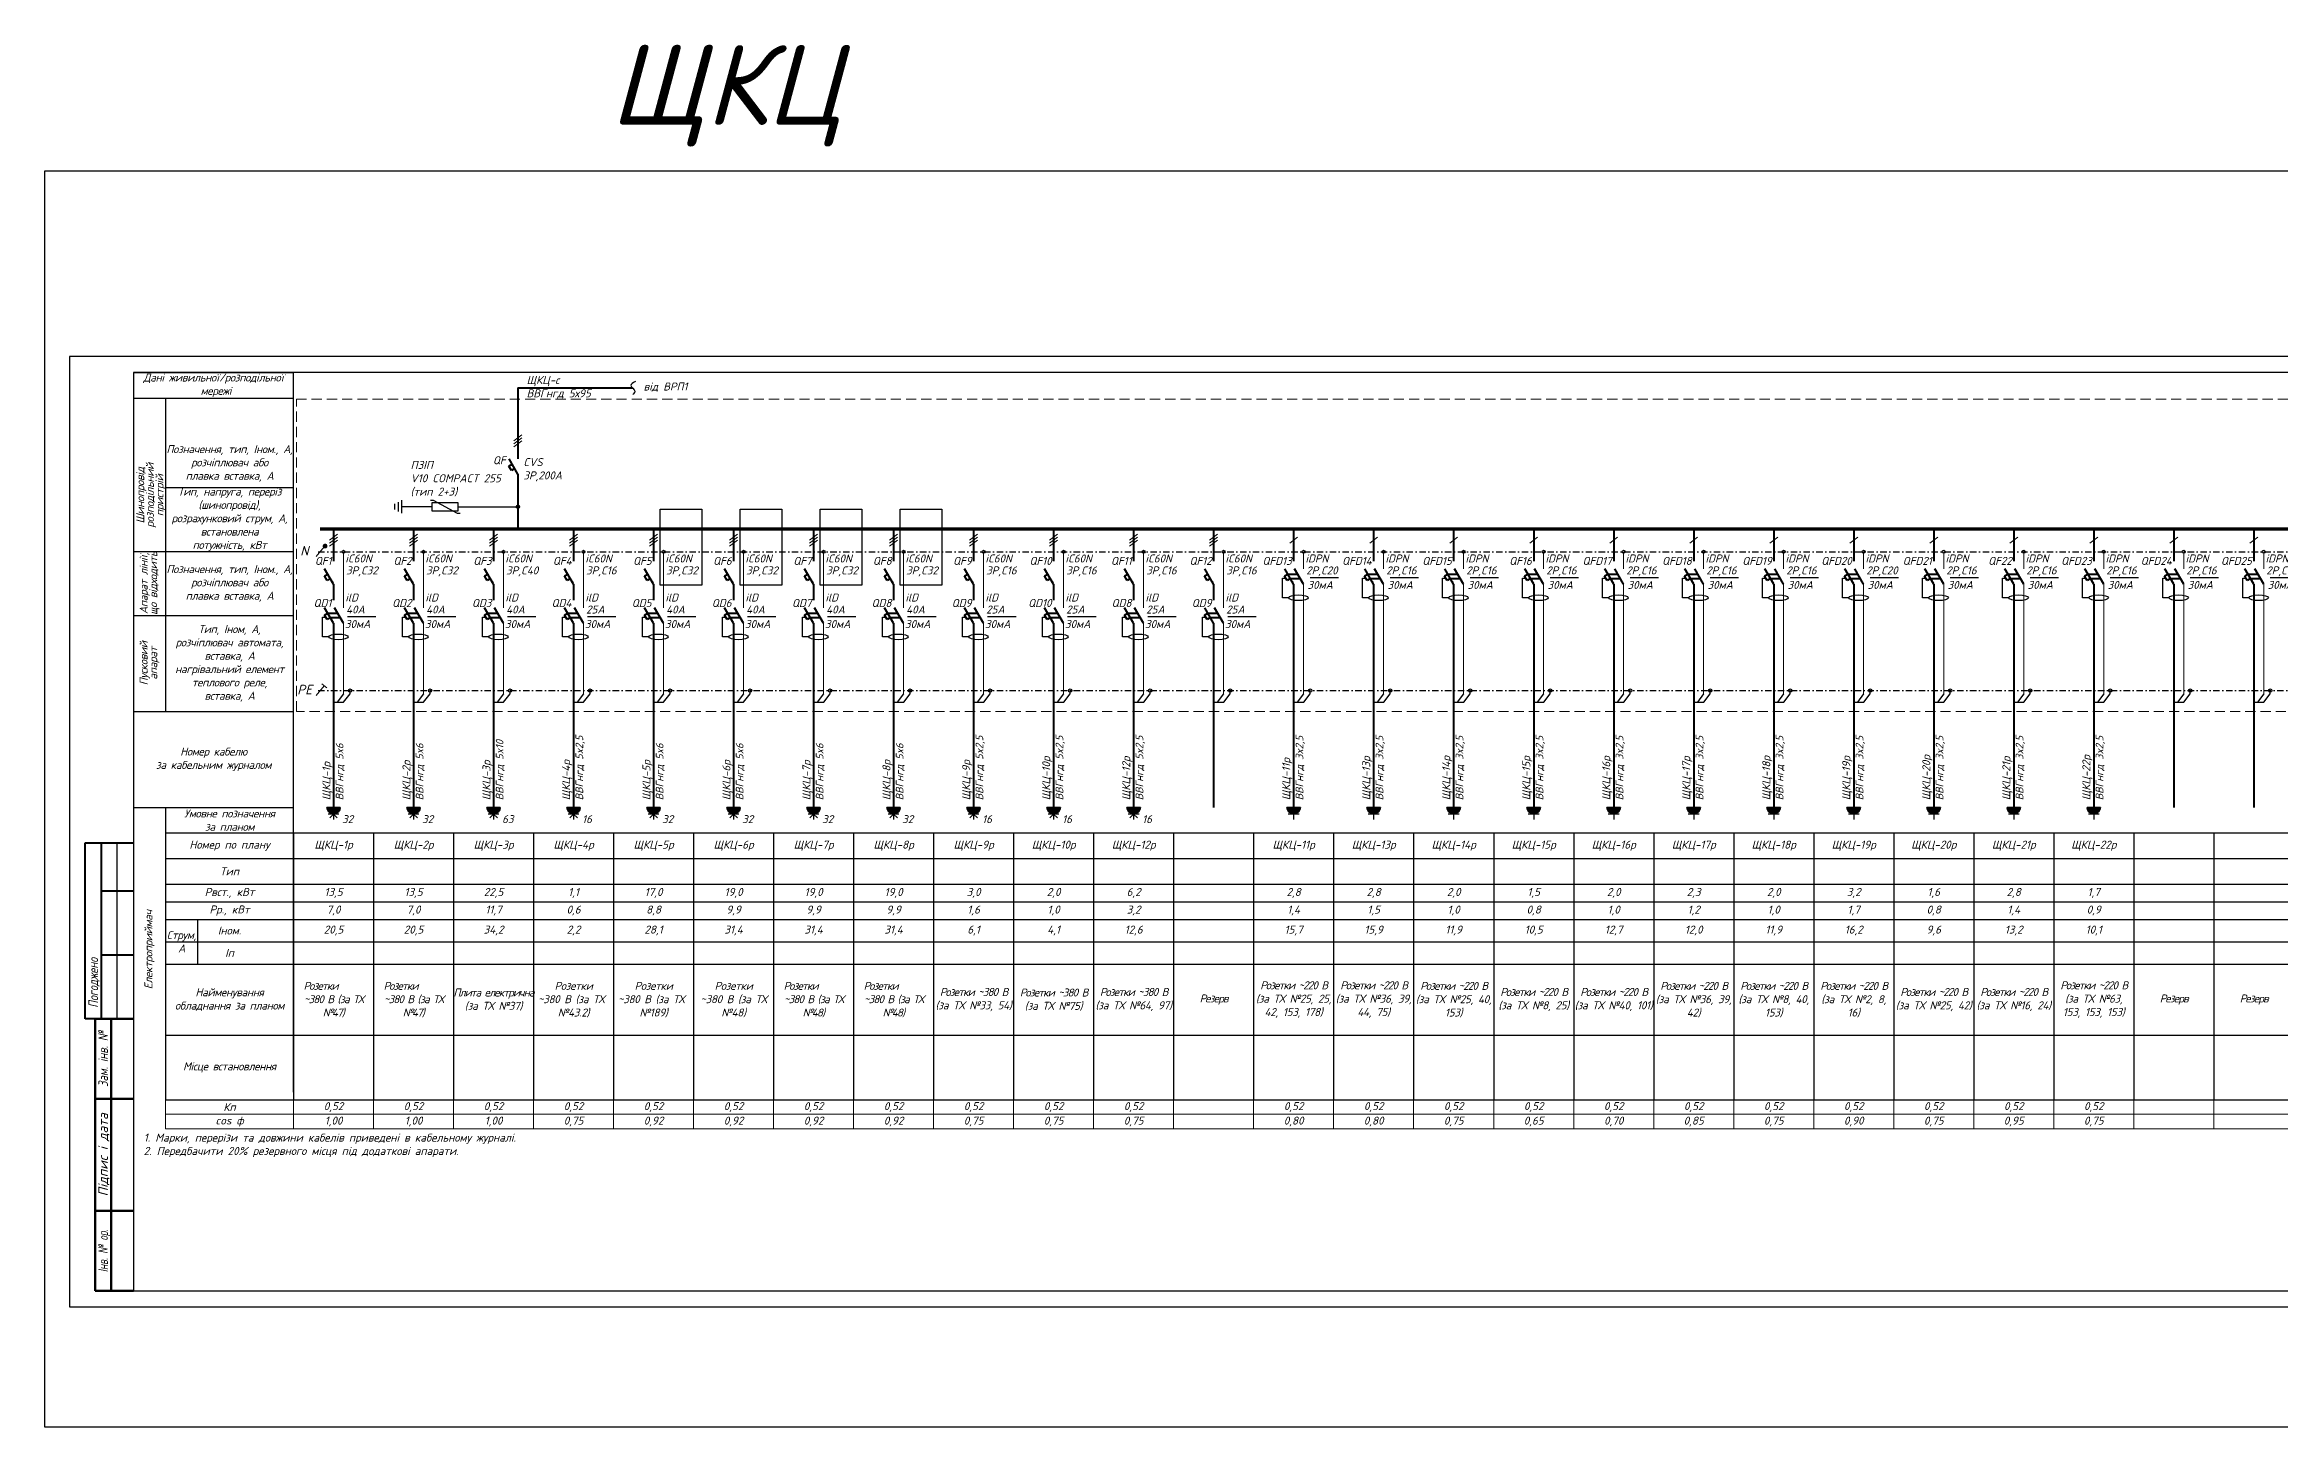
# Model space of a CAD drawing. Header units: millimetres. Extents: x -122434 to 1506205, y -201405 to 386015.
# Drawn here: x 231162 to 300985, y 797 to 44008 of the extents above; entities that cross this region are included whole.
import ezdxf
from ezdxf.enums import TextEntityAlignment as Align

# ---------------------------------------------------------------- set-up
doc = ezdxf.new("R2010")
doc.units = ezdxf.units.MM
doc.linetypes.add('DASHDOTX2', pattern=[2, 1, -0.5, 0, -0.5])
doc.linetypes.add('DASHED', pattern=[9.525, 6.35, -3.175])
doc.layers.get('Defpoints').update_dxf_attribs({"color": 4})
doc.styles.add('GOST 2.304', font='isocpeui.ttf')
doc.styles.add('ICO', font='isocpeui.ttf')
doc.styles.add('ГОСТ 2.304', font='isocpeui.ttf')
doc.styles.add('СГЕНЕРИР_СТИЛЬ_7', font='isocpeui.ttf')

# ---------------------------------------------------------------- blocks, each defined once
blk = doc.blocks.new('*T22')
at = {"color": 0, "linetype": 'ByBlock', "lineweight": -2, "transparency": 16777216}
for p, q in [((0, 0), (71500, 0)), ((0, 0), (0, -8340)), ((4000, 0), (4000, -8340)), ((6500, 0), (6500, -8340)), ((9000, 0), (9000, -8340)), ((11500, 0), (11500, -8340)), ((14000, 0), (14000, -8340)), ((16500, 0), (16500, -8340)), ((19000, 0), (19000, -8340)), ((21500, 0), (21500, -8340)), ((24000, 0), (24000, -8340)), ((26500, 0), (26500, -8340)), ((29000, 0), (29000, -8340)), ((31500, 0), (31500, -8340)), ((34000, 0), (34000, -8340)), ((36500, 0), (36500, -8340)), ((39000, 0), (39000, -8340)), ((41500, 0), (41500, -8340)), ((44000, 0), (44000, -8340)), ((46500, 0), (46500, -8340)), ((49000, 0), (49000, -8340)), ((51500, 0), (51500, -8340)), ((54000, 0), (54000, -8340)), ((56500, 0), (56500, -8340)), ((59000, 0), (59000, -8340)), ((61500, 0), (61500, -8340)), ((64000, 0), (64000, -8340)), ((66500, 0), (66500, -8340)), ((69000, 0), (69000, -8340)), ((71500, 0), (71500, -8340)), ((0, -800), (71500, -800)), ((0, -1600), (71500, -1600)), ((0, -2150), (71500, -2150)), ((0, -2700), (71500, -2700)), ((0, -3400), (71500, -3400)), ((0, -4100), (71500, -4100)), ((0, -6315), (71500, -6315)), ((0, -8340), (71500, -8340))]:
    blk.add_line(p, q, dxfattribs=at)
at = {"layer": 'Defpoints', "color": 8, "linetype": 'ByBlock', "lineweight": 0, "transparency": 16777216}
for p, q in [((0, -8340), (0, -9247)), ((4000, -8340), (4000, -9247)), ((6500, -8340), (6500, -9247)), ((9000, -8340), (9000, -9247)), ((11500, -8340), (11500, -9247)), ((14000, -8340), (14000, -9247)), ((16500, -8340), (16500, -9247)), ((19000, -8340), (19000, -9247)), ((21500, -8340), (21500, -9247)), ((24000, -8340), (24000, -9247)), ((26500, -8340), (26500, -9247)), ((29000, -8340), (29000, -9247)), ((31500, -8340), (31500, -9247)), ((34000, -8340), (34000, -9247)), ((36500, -8340), (36500, -9247)), ((39000, -8340), (39000, -9247)), ((41500, -8340), (41500, -9247)), ((44000, -8340), (44000, -9247)), ((46500, -8340), (46500, -9247)), ((49000, -8340), (49000, -9247)), ((51500, -8340), (51500, -9247)), ((54000, -8340), (54000, -9247)), ((56500, -8340), (56500, -9247)), ((59000, -8340), (59000, -9247)), ((61500, -8340), (61500, -9247)), ((64000, -8340), (64000, -9247)), ((66500, -8340), (66500, -9247)), ((69000, -8340), (69000, -9247)), ((71500, -8340), (71500, -9247)), ((0, -8794), (71500, -8794)), ((0, -9247), (71500, -9247))]:
    blk.add_line(p, q, dxfattribs=at)
at = {"color": 0, "transparency": 16777216, "char_height": 250, "attachment_point": 5, "style": 'ГОСТ 2.304'}
for s, insert, width in [('Номер по плану', (2000, -400), 3880), ('ЩКЦ-1р', (5250, -400), 2380), ('ЩКЦ-2р', (7750, -400), 2380), ('ЩКЦ-3р', (10250, -400), 2380), ('ЩКЦ-4р', (12750, -400), 2380), ('ЩКЦ-5р', (15250, -400), 2380), ('ЩКЦ-6р', (17750, -400), 2380), ('ЩКЦ-7р', (20250, -400), 2380), ('ЩКЦ-8р', (22750, -400), 2380), ('ЩКЦ-9р', (25250, -400), 2380), ('ЩКЦ-10р', (27750, -400), 2380), ('ЩКЦ-12р', (30250, -400), 2380), ('ЩКЦ-11р', (35250, -400), 2380), ('ЩКЦ-13р', (37750, -400), 2380), ('ЩКЦ-14р', (40250, -400), 2380), ('ЩКЦ-15р', (42750, -400), 2380), ('ЩКЦ-16р', (45250, -400), 2380), ('ЩКЦ-17р', (47750, -400), 2380), ('ЩКЦ-18р', (50250, -400), 2380), ('ЩКЦ-19р', (52750, -400), 2380), ('ЩКЦ-20р', (55250, -400), 2380), ('ЩКЦ-21р', (57750, -400), 2380), ('ЩКЦ-22р', (60250, -400), 2380), ('Тип', (2000, -1200), 3880), ('Рвст., кВт', (2000, -1875), 3880), ('13,5', (5250, -1875), 2380), ('13,5', (7750, -1875), 2380), ('22,5', (10250, -1875), 2380), ('1,1', (12750, -1875), 2380), ('17,0', (15250, -1875), 2380), ('19,0', (17750, -1875), 2380), ('19,0', (20250, -1875), 2380), ('19,0', (22750, -1875), 2380), ('3,0', (25250, -1875), 2380), ('2,0', (27750, -1875), 2380), ('6,2', (30250, -1875), 2380), ('2,8', (35250, -1875), 2380), ('2,8', (37750, -1875), 2380), ('2,0', (40250, -1875), 2380), ('1,5', (42750, -1875), 2380), ('2,0', (45250, -1875), 2380), ('2,3', (47750, -1875), 2380), ('2,0', (50250, -1875), 2380), ('3,2', (52750, -1875), 2380), ('1,6', (55250, -1875), 2380), ('2,8', (57750, -1875), 2380), ('1,7', (60250, -1875), 2380), ('Рр., кВт', (2000, -2425), 3880), ('Іном.', (2000, -3050), 3880), ('20,5', (5250, -3050), 2380), ('20,5', (7750, -3050), 2380), ('34,2', (10250, -3050), 2380), ('2,2', (12750, -3050), 2380), ('28,1', (15250, -3050), 2380), ('31,4', (17750, -3050), 2380), ('31,4', (20250, -3050), 2380), ('31,4', (22750, -3050), 2380), ('6,1', (25250, -3050), 2380), ('4,1', (27750, -3050), 2380), ('12,6', (30250, -3050), 2380), ('15,7', (35250, -3050), 2380), ('15,9', (37750, -3050), 2380), ('11,9', (40250, -3050), 2380), ('10,5', (42750, -3050), 2380), ('12,7', (45250, -3050), 2380), ('12,0', (47750, -3050), 2380), ('11,9', (50250, -3050), 2380), ('16,2', (52750, -3050), 2380), ('9,6', (55250, -3050), 2380), ('13,2', (57750, -3050), 2380), ('10,1', (60250, -3050), 2380), ('Іп', (2000, -3750), 3880), ('{\\T0.95;\\C7;Найменування обладнання за планом}', (2000, -5208), 3880), ('{\\T0.85;\\C7;Розетки       ~380 В (за ТХ №47)}', (5250, -5208), 2380), ('{\\T0.85;\\C7;Розетки       ~380 В (за ТХ №47)}', (7750, -5208), 2380), ('{\\T0.85;\\C7;Плита електрична\\T0.95;\\P(за ТХ №37)}', (10250, -5208), 2380), ('{\\T0.95;\\C7;Розетки \\P~380 В (за ТХ  №43.2)}', (12750, -5208), 2380), ('{\\T0.95;\\C7;Розетки \\P~380 В (за ТХ  №189)}', (15250, -5208), 2380), ('{\\T0.95;\\C7;Розетки \\P~380 В (за ТХ №48)}', (17750, -5208), 2380), ('{\\T0.85;\\C7;Розетки       ~380 В (за ТХ №48)}', (20250, -5208), 2380), ('{\\T0.85;\\C7;Розетки       ~380 В (за ТХ №48)}', (22750, -5208), 2380), ('{\\T0.85;\\C7;Розетки ~380 В  \\T0.95;\\P(за ТХ №33, 54)}', (25250, -5208), 2380), ('{\\T0.85;\\C7;Розетки ~380 В  \\T0.95;\\P(за ТХ №75)}', (27750, -5208), 2380), ('{\\T0.85;\\C7;Розетки ~380 В  \\T0.95;\\P(за ТХ №64, 97)}', (30250, -5208), 2380), ('{\\T0.85;\\C7;Розетки ~220 В\\T0.95;\\P(за ТХ №25, 25, 42, 153, 178)}', (35250, -5208), 2380), ('{\\T0.85;\\C7;Розетки ~220 В\\T0.95;\\P(за ТХ №36, 39, 44, 75)}', (37750, -5208), 2380), ('{\\T0.85;\\C7;Розетки ~220 В\\T0.95;\\P(за ТХ №25, 40, 153)}', (40250, -5208), 2380), ('{\\T0.85;\\C7;Розетки ~220 В\\T0.95;\\P(за ТХ №8, 25)}', (42750, -5208), 2380), ('{\\T0.85;\\C7;Розетки ~220 В\\T0.95;\\P(за ТХ №40, 101)}', (45250, -5208), 2380), ('{\\T0.85;\\C7;Розетки ~220 В\\T0.95;\\P(за ТХ №36, 39, 42)}', (47750, -5208), 2380), ('{\\T0.85;\\C7;Розетки ~220 В\\T0.95;\\P(за ТХ №8, 40, 153)}', (50250, -5208), 2380), ('{\\T0.85;\\C7;Розетки ~220 В\\T0.95;\\P(за ТХ №2, 8, 16)}', (52750, -5208), 2380), ('{\\T0.85;\\C7;Розетки ~220 В\\T0.95;\\P(за ТХ №25, 42)}', (55250, -5208), 2380), ('{\\T0.85;\\C7;Розетки ~220 В\\T0.95;\\P(за ТХ №16, 24)}', (57750, -5208), 2380), ('{\\T0.85;\\C7;Розетки ~220 В\\T0.95;\\P(за ТХ №63, 153, 153, 153)}', (60250, -5208), 2380), ('{\\T0.85;\\C7;Резерв}', (32750, -5208), 2380), ('{\\T0.85;\\C7;Резерв}', (62750, -5208), 2380), ('{\\T0.85;\\C7;Резерв}', (65250, -5208), 2380), ('{\\T0.85;\\C7;Резерв}', (67750, -5208), 2380), ('{\\T0.85;\\C7;Резерв}', (70250, -5208), 2380), ('{\\T0.95;\\C7;Місце встановлення}', (2000, -7328), 3880)]:
    blk.add_mtext(s, dxfattribs=dict(at, insert=insert, width=width))
at = {"color": 7, "true_color": 0xffffff, "transparency": 16777216, "char_height": 250, "attachment_point": 5, "style": 'ГОСТ 2.304'}
for s, insert, width in [('7,0', (5250, -2425), 2380), ('7,0', (7750, -2425), 2380), ('11,7', (10250, -2425), 2380), ('0,6', (12750, -2425), 2380), ('8,8', (15250, -2425), 2380), ('9,9', (17750, -2425), 2380), ('9,9', (20250, -2425), 2380), ('9,9', (22750, -2425), 2380), ('1,6', (25250, -2425), 2380), ('1,0', (27750, -2425), 2380), ('3,2', (30250, -2425), 2380), ('1,4', (35250, -2425), 2380), ('1,5', (37750, -2425), 2380), ('1,0', (40250, -2425), 2380), ('0,8', (42750, -2425), 2380), ('1,0', (45250, -2425), 2380), ('1,2', (47750, -2425), 2380), ('1,0', (50250, -2425), 2380), ('1,7', (52750, -2425), 2380), ('0,8', (55250, -2425), 2380), ('1,4', (57750, -2425), 2380), ('0,9', (60250, -2425), 2380), ('cos ф', (2000, -9020), 3880), ('Кп', (2000, -8567), 3880), ('0,52', (5250, -8567), 2380), ('1,00', (5250, -9020), 2380), ('0,52', (7750, -8567), 2380), ('1,00', (7750, -9020), 2380), ('0,52', (10250, -8567), 2380), ('1,00', (10250, -9020), 2380), ('0,75', (12750, -9020), 2380), ('0,52', (12750, -8567), 2380), ('0,92', (15250, -9020), 2380), ('0,52', (15250, -8567), 2380), ('0,92', (17750, -9020), 2380), ('0,52', (17750, -8567), 2380), ('0,92', (20250, -9020), 2380), ('0,52', (20250, -8567), 2380), ('0,92', (22750, -9020), 2380), ('0,52', (22750, -8567), 2380), ('0,75', (25250, -9020), 2380), ('0,52', (25250, -8567), 2380), ('0,75', (27750, -9020), 2380), ('0,52', (27750, -8567), 2380), ('0,75', (30250, -9020), 2380), ('0,52', (30250, -8567), 2380), ('0,80', (35250, -9020), 2380), ('0,52', (35250, -8567), 2380), ('0,80', (37750, -9020), 2380), ('0,52', (37750, -8567), 2380), ('0,75', (40250, -9020), 2380), ('0,52', (40250, -8567), 2380), ('0,65', (42750, -9020), 2380), ('0,52', (42750, -8567), 2380), ('0,52', (45250, -8567), 2380), ('0,70', (45250, -9020), 2380), ('0,85', (47750, -9020), 2380), ('0,52', (47750, -8567), 2380), ('0,75', (50250, -9020), 2380), ('0,52', (50250, -8567), 2380), ('0,90', (52750, -9020), 2380), ('0,52', (52750, -8567), 2380), ('0,75', (55250, -9020), 2380), ('0,52', (55250, -8567), 2380), ('0,95', (57750, -9020), 2380), ('0,52', (57750, -8567), 2380), ('0,75', (60250, -9020), 2380), ('0,52', (60250, -8567), 2380)]:
    blk.add_mtext(s, dxfattribs=dict(at, insert=insert, width=width))
blk = doc.blocks.new('*U3')
h = blk.add_hatch(color=256)
h.dxf.hatch_style = 1
h.paths.add_polyline_path([(175, 0, 1), (-175, 0)])
at = {"color": 0, "linetype": 'Continuous', "lineweight": 30}
for p, q in [((175, 0), (-175, 0)), ((140, 175), (-140, 175)), ((0, 175), (0, 315)), ((0, 175), (0, 315)), ((0, 175), (0, 315)), ((0, 175), (0, 0))]:
    blk.add_line(p, q, dxfattribs=at)
at = {"lineweight": 30}
for q in [(-99, 274), (99, 274)]:
    blk.add_line((0, 175), q, dxfattribs=at)
at = {"color": 0, "linetype": 'Continuous', "lineweight": 30}
blk.add_arc((0, 0), 175, 0, 180, dxfattribs=at)
blk = doc.blocks.new('*U4')
h = blk.add_hatch(color=256)
h.dxf.hatch_style = 1
h.paths.add_polyline_path([(175, 0, 1), (-175, 0)])
at = {"color": 0, "linetype": 'Continuous', "lineweight": 30}
for p, q in [((175, 0), (-175, 0)), ((140, 175), (-140, 175)), ((0, 175), (0, 315)), ((0, 175), (0, 315)), ((0, 175), (0, 315))]:
    blk.add_line(p, q, dxfattribs=at)
blk.add_arc((0, 0), 175, 0, 180, dxfattribs=at)
blk = doc.blocks.new('*U162')
at = {"color": 0, "lineweight": 40}
for p, q in [((0, 0), (0, -1005)), ((0, -1720), (-280, -1240)), ((-284, -1468), (-180, -1408)), ((-204, -1607), (-284, -1468)), ((-100, -1547), (-204, -1607)), ((-284, -2690), (-180, -2630)), ((-204, -2828), (-284, -2690)), ((0, -2941), (-280, -2461)), ((-100, -2768), (-204, -2828)), ((-181, -2631), (130, -2631)), ((-100, -2768), (210, -2768)), ((311, -2941), (31, -2461))]:
    blk.add_line(p, q, dxfattribs=at)
at = {"color": 0, "lineweight": 13}
for p, q in [((-124, -348), (124, -163)), ((-124, -441), (124, -256)), ((-124, -533), (124, -348))]:
    blk.add_line(p, q, dxfattribs=at)
at = {"color": 0, "lineweight": 9}
for p, q in [((311, -711), (311, -1240)), ((311, -1240), (311, -1720)), ((311, -2461), (311, -1720)), ((311, -5151), (311, -2941))]:
    blk.add_line(p, q, dxfattribs=at)
at = {"lineweight": 40}
for p, q in [((0, -1720), (0, -2226)), ((0, -2941), (0, -4529))]:
    blk.add_line(p, q, dxfattribs=at)
blk.add_line((439, -2733), (1325, -2733))
at = {"color": 0}
blk.add_lwpolyline([(-151, -3371), (-346, -3371), (-346, -2759), (-244, -2759)], dxfattribs=at)
blk.add_circle((311, -711), 46.3, dxfattribs=at)
blk.add_ellipse((153, -3371), major_axis=(-304, 0), ratio=0.29336, dxfattribs=at)
at = {"color": 0, "lineweight": 40}
blk.add_point((-37, -1659), dxfattribs=at)
at = {"style": 'ГОСТ 2.304'}
for tag, p in [('QF', (-61, -997)), ('Q', (-66, -2313))]:
    blk.add_attdef(tag, text='', height=250, dxfattribs=at).set_placement(p, align=Align.MIDDLE_RIGHT)
at = {"lineweight": 50, "style": 'ГОСТ 2.304'}
for tag, p in [('CURRENT', (391, -1419)), ('ТYPE', (369, -1046)), ('Q_ТYPE', (369, -2267)), ('Q_CURRENT', (391, -2641)), ('QD_CURRENT', (355, -3093))]:
    blk.add_attdef(tag, p, '', height=250, dxfattribs=at)
blk = doc.blocks.new('*U159')
at = {"color": 0, "lineweight": 40}
for p, q in [((0, 0), (0, -1005)), ((0, -1720), (-280, -1240)), ((311, -1720), (31, -1240)), ((-284, -1468), (-180, -1408)), ((-204, -1607), (-284, -1468)), ((-100, -1547), (-204, -1607)), ((-181, -1409), (130, -1409)), ((-100, -1547), (210, -1547))]:
    blk.add_line(p, q, dxfattribs=at)
at = {"color": 0, "lineweight": 13}
blk.add_line((-124, -441), (124, -256), dxfattribs=at)
at = {"color": 0, "lineweight": 9}
for p, q in [((311, -711), (311, -1240)), ((311, -2461), (311, -1720)), ((311, -2941), (311, -2461)), ((311, -5151), (311, -2941))]:
    blk.add_line(p, q, dxfattribs=at)
at = {"lineweight": 40}
for p, q in [((0, -1720), (0, -2226)), ((0, -2226), (0, -2941)), ((0, -2941), (0, -4529))]:
    blk.add_line(p, q, dxfattribs=at)
blk.add_line((516, -1512), (1402, -1512))
at = {"color": 0}
blk.add_lwpolyline([(-151, -2149), (-346, -2149), (-346, -1537), (-244, -1537)], dxfattribs=at)
blk.add_circle((311, -711), 46.3, dxfattribs=at)
blk.add_ellipse((153, -2149), major_axis=(-304, 0), ratio=0.29336, dxfattribs=at)
at = {"color": 0, "lineweight": 40}
blk.add_point((-37, -1659), dxfattribs=at)
at = {"style": 'ГОСТ 2.304'}
blk.add_attdef('QF', text='', height=250, dxfattribs=at).set_placement((-61, -997), align=Align.MIDDLE_RIGHT)
at = {"lineweight": 50, "style": 'ГОСТ 2.304'}
for tag, p in [('CURRENT', (391, -1419)), ('ТYPE', (369, -1046)), ('D_CURRENT', (432, -1871))]:
    blk.add_attdef(tag, p, '', height=250, dxfattribs=at)
blk = doc.blocks.new('Рамка А4х4')
at = {"lineweight": 40}
for p, q in [((4.94, 90), (4.94, 145)), ((4.94, 145), (19.94, 145)), ((9.94, 145), (9.94, 90)), ((9.94, 130), (19.94, 130)), ((9.94, 110), (19.94, 110)), ((19.94, 90), (4.94, 90))]:
    blk.add_line(p, q, dxfattribs=at)
at = {"lineweight": 25}
blk.add_line((14.94, 90), (14.94, 145), dxfattribs=at)
at = {"linetype": 'Continuous', "lineweight": 60}
for p, q in [((8, 5), (8, 90)), ((8, 90), (20, 90)), ((13, 5), (13, 90)), ((8, 65), (20, 65)), ((8, 30), (20, 30)), ((20, 5), (8, 5))]:
    blk.add_line(p, q, dxfattribs=at)
at = {"lineweight": 30, "ltscale": 100}
blk.add_lwpolyline([(20, 5), (835, 5), (835, 292), (20, 292)], close=True, dxfattribs=at)
at = {"layer": 'Defpoints', "ltscale": 100}
blk.add_lwpolyline([(0, 0), (840, 0), (840, 297), (0, 297)], close=True, dxfattribs=at)
at = {"linetype": 'Continuous', "lineweight": 25, "style": 'СГЕНЕРИР_СТИЛЬ_7'}
for s, width, p in [('Погоджено', 0.8, (7.44, 101.27)), ('Зам. інв. №', 0.8, (10.5, 77.5)), ('Інв. № ор.', 0.7, (10.5, 17.5))]:
    blk.add_text(s, height=3, rotation=90, dxfattribs=dict(at, width=width)).set_placement(p, align=Align.MIDDLE_CENTER)
blk.add_text('Підпис і дата', height=3, rotation=90, dxfattribs=at).set_placement((10.5, 47.5), align=Align.MIDDLE_CENTER)
at = {"linetype": 'Continuous', "style": 'ГОСТ 2.304'}
blk.add_text('А4x4', height=2.5, dxfattribs=at).set_placement((816.77, 1.24))

msp = doc.modelspace()

# ---------------------------------------------------------------- linework, layer by layer
at = {"color": 7, "ltscale": 200}
for p, q in [((233937, 33763), (238937, 33763)), ((233937, 33763), (233937, 11033)), ((238937, 11273), (238937, 33763)), ((233937, 32963), (238937, 32963)), ((234937, 32963), (234937, 28173)), ((234937, 30173), (238937, 30173)), ((233937, 28173), (238937, 28173)), ((234937, 28173), (234937, 26173)), ((233937, 26173), (238937, 26173)), ((234937, 26173), (234937, 23173)), ((233937, 23173), (238937, 23173)), ((233937, 20173), (238937, 20173)), ((234937, 20173), (234937, 11273)), ((234937, 19373), (238937, 19373)), ((234937, 18573), (238937, 18573)), ((234937, 17773), (238937, 17773)), ((234937, 16673), (238937, 16673)), ((235937, 16673), (235937, 15273)), ((235937, 15973), (238937, 15973)), ((234937, 15273), (238937, 15273))]:
    msp.add_line(p, q, dxfattribs=at)
at = {"lineweight": 40, "ltscale": 200}
for p, q in [((245950, 33283), (249529, 33283)), ((245950, 33283), (245950, 31066)), ((240187, 24343), (240187, 20173)), ((242687, 24343), (242687, 20173)), ((245187, 24343), (245187, 20173)), ((247687, 24343), (247687, 20173)), ((250187, 24343), (250187, 20173)), ((252687, 24343), (252687, 20173)), ((255187, 24343), (255187, 20173)), ((257687, 24343), (257687, 20173)), ((260187, 24343), (260187, 20173)), ((262687, 24343), (262687, 20173)), ((265187, 24343), (265187, 20173)), ((267687, 24343), (267687, 20173)), ((270187, 24343), (270187, 20173)), ((272687, 24343), (272687, 20173)), ((275187, 24343), (275187, 20173)), ((277687, 24343), (277687, 20173)), ((280187, 24343), (280187, 20173)), ((282687, 24343), (282687, 20173)), ((285187, 24343), (285187, 20173)), ((287687, 24343), (287687, 20173)), ((290187, 24343), (290187, 20173)), ((292687, 24343), (292687, 20173)), ((295187, 24343), (295187, 20173)), ((297687, 24343), (297687, 20173)), ((300187, 24343), (300187, 20173))]:
    msp.add_line(p, q, dxfattribs=at)
at = {"color": 0, "lineweight": 13, "ltscale": 200}
for p, q in [((245825, 31625), (246074, 31810)), ((245825, 31533), (246074, 31718)), ((245825, 31441), (246074, 31626))]:
    msp.add_line(p, q, dxfattribs=at)
at = {"color": 0, "lineweight": 40, "ltscale": 200}
for p, q in [((245666, 30838), (245770, 30898)), ((245746, 30700), (245666, 30838)), ((245950, 30586), (245670, 31066)), ((245850, 30760), (245746, 30700)), ((245950, 30586), (245950, 28872))]:
    msp.add_line(p, q, dxfattribs=at)
at = {"color": 7, "lineweight": 30, "ltscale": 300}
for p, q in [((243269, 29565, 0), (242325, 29565, 0)), ((243308, 29767, 0), (243218, 29767, 0)), ((244058, 29352, 0), (243308, 29767, 0)), ((244147, 29352, 0), (244058, 29352, 0)), ((244068, 29565, 0), (245950, 29565, 0))]:
    msp.add_line(p, q, dxfattribs=at)
at = {"color": 0, "linetype": 'DASHDOTX2', "ltscale": 200}
for p, q in [((239706, 28161), (309311, 28161)), ((239706, 23822), (309311, 23822))]:
    msp.add_line(p, q, dxfattribs=at)
at = {"color": 0, "ltscale": 200}
for p, q in [((240704, 23722), (240704, 23822)), ((243204, 23722), (243204, 23822)), ((245704, 23722), (245704, 23822)), ((248204, 23722), (248204, 23822)), ((250704, 23722), (250704, 23822)), ((253204, 23722), (253204, 23822)), ((255704, 23722), (255704, 23822)), ((258204, 23722), (258204, 23822)), ((260704, 23722), (260704, 23822)), ((263204, 23722), (263204, 23822)), ((265704, 23722), (265704, 23822)), ((268204, 23722), (268204, 23822)), ((270704, 23722), (270704, 23822)), ((273204, 23722), (273204, 23822)), ((275704, 23722), (275704, 23822)), ((278204, 23722), (278204, 23822)), ((280704, 23722), (280704, 23822)), ((283204, 23722), (283204, 23822)), ((285704, 23722), (285704, 23822)), ((288204, 23722), (288204, 23822)), ((290704, 23722), (290704, 23822)), ((293204, 23722), (293204, 23822)), ((295704, 23722), (295704, 23822)), ((298204, 23722), (298204, 23822)), ((300704, 23722), (300704, 23822)), ((240178, 23461), (240502, 23461)), ((240498, 23721), (240301, 23461)), ((240502, 23461), (240704, 23722)), ((242678, 23461), (243002, 23461)), ((242998, 23721), (242801, 23461)), ((243002, 23461), (243204, 23722)), ((245178, 23461), (245502, 23461)), ((245498, 23721), (245301, 23461)), ((245502, 23461), (245704, 23722)), ((247678, 23461), (248002, 23461)), ((247998, 23721), (247801, 23461)), ((248002, 23461), (248204, 23722)), ((250178, 23461), (250502, 23461)), ((250498, 23721), (250301, 23461)), ((250502, 23461), (250704, 23722)), ((252678, 23461), (253002, 23461)), ((252998, 23721), (252801, 23461)), ((253002, 23461), (253204, 23722)), ((255178, 23461), (255502, 23461)), ((255498, 23721), (255301, 23461)), ((255502, 23461), (255704, 23722)), ((257678, 23461), (258002, 23461)), ((257998, 23721), (257801, 23461)), ((258002, 23461), (258204, 23722)), ((260178, 23461), (260502, 23461)), ((260498, 23721), (260301, 23461)), ((260502, 23461), (260704, 23722)), ((262678, 23461), (263002, 23461)), ((262998, 23721), (262801, 23461)), ((263002, 23461), (263204, 23722)), ((265178, 23461), (265502, 23461)), ((265498, 23721), (265301, 23461)), ((265502, 23461), (265704, 23722)), ((267678, 23461), (268002, 23461)), ((267998, 23721), (267801, 23461)), ((268002, 23461), (268204, 23722)), ((270178, 23461), (270502, 23461)), ((270498, 23721), (270301, 23461)), ((270502, 23461), (270704, 23722)), ((272678, 23461), (273002, 23461)), ((272998, 23721), (272801, 23461)), ((273002, 23461), (273204, 23722)), ((275178, 23461), (275502, 23461)), ((275498, 23721), (275301, 23461)), ((275502, 23461), (275704, 23722)), ((277678, 23461), (278002, 23461)), ((277998, 23721), (277801, 23461)), ((278002, 23461), (278204, 23722)), ((280178, 23461), (280502, 23461)), ((280498, 23721), (280301, 23461)), ((280502, 23461), (280704, 23722)), ((282678, 23461), (283002, 23461)), ((282998, 23721), (282801, 23461)), ((283002, 23461), (283204, 23722)), ((285178, 23461), (285502, 23461)), ((285498, 23721), (285301, 23461)), ((285502, 23461), (285704, 23722)), ((287678, 23461), (288002, 23461)), ((287998, 23721), (287801, 23461)), ((288002, 23461), (288204, 23722)), ((290178, 23461), (290502, 23461)), ((290498, 23721), (290301, 23461)), ((290502, 23461), (290704, 23722)), ((292678, 23461), (293002, 23461)), ((292998, 23721), (292801, 23461)), ((293002, 23461), (293204, 23722)), ((295178, 23461), (295502, 23461)), ((295498, 23721), (295301, 23461)), ((295502, 23461), (295704, 23722)), ((297678, 23461), (298002, 23461)), ((297998, 23721), (297801, 23461)), ((298002, 23461), (298204, 23722)), ((300178, 23461), (300502, 23461)), ((300498, 23721), (300301, 23461)), ((300502, 23461), (300704, 23722))]:
    msp.add_line(p, q, dxfattribs=at)
at = {"color": 3}
msp.add_lwpolyline([(231162, 40066), (320266, 40066), (320266, 797), (231162, 797)], close=True, dxfattribs=at)
at = {"linetype": 'DASHED', "lineweight": 18, "ltscale": 50}
msp.add_lwpolyline([(239027, 32932), (310241, 32932), (310241, 23173), (239027, 23173)], close=True, dxfattribs=at)
at = {"color": 7, "lineweight": 30, "ltscale": 100, "elevation": 0}
for points in [[(242099, 29477), (242099, 29654)], [(242212, 29419), (242212, 29711)], [(242325, 29362), (242325, 29769)]]:
    msp.add_lwpolyline(points, dxfattribs=at)
msp.add_lwpolyline([(243269, 29428), (243269, 29702), (244068, 29702), (244068, 29428)], close=True, dxfattribs=at)
at = {"color": 0, "lineweight": 40, "ltscale": 50, "const_width": 100}
msp.add_lwpolyline([(239768, 28872), (309311, 28872)], dxfattribs=at)
at = {"lineweight": 20, "ltscale": 50}
for points in [[(239897, 28311), (239641, 28011)], [(239897, 23973), (239640, 23673)], [(239894, 23975), (239974, 23912), (239820, 24033)]]:
    msp.add_lwpolyline(points, dxfattribs=at)
at = {"lineweight": 9, "ltscale": 50, "const_width": 75}
msp.add_lwpolyline([(239885, 28338, 1), (239960, 28338, 1)], format="xyb", close=True, dxfattribs=at)
at = {"color": 0}
for centre in [(245950, 29565, 0), (240704, 23822), (243204, 23822), (245704, 23822), (248204, 23822), (250704, 23822), (253204, 23822), (255704, 23822), (258204, 23822), (260704, 23822), (263204, 23822), (265704, 23822), (268204, 23822), (270704, 23822), (273204, 23822), (275704, 23822), (278204, 23822), (280704, 23822), (283204, 23822), (285704, 23822), (288204, 23822), (290704, 23822), (293204, 23822), (295704, 23822), (298204, 23822), (300704, 23822)]:
    msp.add_circle(centre, 51.8, dxfattribs=at)
msp.add_spline([(249619, 33481), (249475, 33359), (249603, 33178), (249539, 33072)], degree=3)
at = {"layer": 'Defpoints'}
for points in [[(250389, 29490), (251698, 29490), (251698, 27116), (250389, 27116)], [(252889, 29490), (254198, 29490), (254198, 27116), (252889, 27116)], [(255389, 29490), (256698, 29490), (256698, 27116), (255389, 27116)], [(257889, 29490), (259198, 29490), (259198, 27116), (257889, 27116)]]:
    msp.add_lwpolyline(points, close=True, dxfattribs=at)

# ---------------------------------------------------------------- block references
at = {"color": 2, "xscale": 100, "yscale": 100, "zscale": 100}
msp.add_blockref('Рамка А4х4', (231937, 4563), dxfattribs=at)
at = {"lineweight": 50}
for name, p, values in [('*U162', (240187, 28872), {'QF': 'QF1', 'ТYPE': 'iC60N', 'CURRENT': '3P,C32', 'Q': 'QD1', 'Q_ТYPE': 'ilD', 'Q_CURRENT': '40A', 'QD_CURRENT': '30мА'}), ('*U162', (242687, 28872), {'QF': 'QF2', 'ТYPE': 'iC60N', 'CURRENT': '3P,C32', 'Q': 'QD2', 'Q_ТYPE': 'ilD', 'Q_CURRENT': '40A', 'QD_CURRENT': '30мА'}), ('*U162', (245187, 28872), {'QF': 'QF3', 'ТYPE': 'iC60N', 'CURRENT': '3P,C40', 'Q': 'QD3', 'Q_ТYPE': 'ilD', 'Q_CURRENT': '40A', 'QD_CURRENT': '30мА'}), ('*U162', (247687, 28872), {'QF': 'QF4', 'ТYPE': 'iC60N', 'CURRENT': '3P,C16', 'Q': 'QD4', 'Q_ТYPE': 'ilD', 'Q_CURRENT': '25A', 'QD_CURRENT': '30мА'}), ('*U162', (250187, 28872), {'QF': 'QF5', 'ТYPE': 'iC60N', 'CURRENT': '3P,C32', 'Q': 'QD5', 'Q_ТYPE': 'ilD', 'Q_CURRENT': '40A', 'QD_CURRENT': '30мА'}), ('*U162', (252687, 28872), {'QF': 'QF6', 'ТYPE': 'iC60N', 'CURRENT': '3P,C32', 'Q': 'QD6', 'Q_ТYPE': 'ilD', 'Q_CURRENT': '40A', 'QD_CURRENT': '30мА'}), ('*U162', (255187, 28872), {'QF': 'QF7', 'ТYPE': 'iC60N', 'CURRENT': '3P,C32', 'Q': 'QD7', 'Q_ТYPE': 'ilD', 'Q_CURRENT': '40A', 'QD_CURRENT': '30мА'}), ('*U162', (257687, 28872), {'QF': 'QF8', 'ТYPE': 'iC60N', 'CURRENT': '3P,C32', 'Q': 'QD8', 'Q_ТYPE': 'ilD', 'Q_CURRENT': '40A', 'QD_CURRENT': '30мА'}), ('*U162', (260187, 28872), {'QF': 'QF9', 'ТYPE': 'iC60N', 'CURRENT': '3P,C16', 'Q': 'QD9', 'Q_ТYPE': 'ilD', 'Q_CURRENT': '25A', 'QD_CURRENT': '30мА'}), ('*U162', (262687, 28872), {'QF': 'QF10', 'ТYPE': 'iC60N', 'CURRENT': '3P,C16', 'Q': 'QD10', 'Q_ТYPE': 'ilD', 'Q_CURRENT': '25A', 'QD_CURRENT': '30мА'}), ('*U162', (265187, 28872), {'QF': 'QF11', 'ТYPE': 'iC60N', 'CURRENT': '3P,C16', 'Q': 'QD8', 'Q_ТYPE': 'ilD', 'Q_CURRENT': '25A', 'QD_CURRENT': '30мА'}), ('*U162', (267687, 28872), {'QF': 'QF12', 'ТYPE': 'iC60N', 'CURRENT': '3P,C16', 'Q': 'QD9', 'Q_ТYPE': 'ilD', 'Q_CURRENT': '25A', 'QD_CURRENT': '30мА'}), ('*U159', (270187, 28872), {'QF': 'QFD13', 'ТYPE': 'iDPN', 'CURRENT': '2P,C20', 'D_CURRENT': '30мА'}), ('*U159', (272687, 28872), {'QF': 'QFD14', 'ТYPE': 'iDPN', 'CURRENT': '2P,C16', 'D_CURRENT': '30мА'}), ('*U159', (275187, 28872), {'QF': 'QFD15', 'ТYPE': 'iDPN', 'CURRENT': '2P,C16', 'D_CURRENT': '30мА'}), ('*U159', (277687, 28872), {'QF': 'QF16', 'ТYPE': 'iDPN', 'CURRENT': '2P,C16', 'D_CURRENT': '30мА'}), ('*U159', (280187, 28872), {'QF': 'QFD17', 'ТYPE': 'iDPN', 'CURRENT': '2P,C16', 'D_CURRENT': '30мА'}), ('*U159', (282687, 28872), {'QF': 'QFD18', 'ТYPE': 'iDPN', 'CURRENT': '2P,C16', 'D_CURRENT': '30мА'}), ('*U159', (285187, 28872), {'QF': 'QFD19', 'ТYPE': 'iDPN', 'CURRENT': '2P,C16', 'D_CURRENT': '30мА'}), ('*U159', (287687, 28872), {'QF': 'QFD20', 'ТYPE': 'iDPN', 'CURRENT': '2P,C20', 'D_CURRENT': '30мА'}), ('*U159', (290187, 28872), {'QF': 'QFD21', 'ТYPE': 'iDPN', 'CURRENT': '2P,C16', 'D_CURRENT': '30мА'}), ('*U159', (292687, 28872), {'QF': 'QF22', 'ТYPE': 'iDPN', 'CURRENT': '2P,C16', 'D_CURRENT': '30мА'}), ('*U159', (295187, 28872), {'QF': 'QFD23', 'ТYPE': 'iDPN', 'CURRENT': '2P,C16', 'D_CURRENT': '30мА'}), ('*U159', (297687, 28872), {'QF': 'QFD24', 'ТYPE': 'iDPN', 'CURRENT': '2P,C16', 'D_CURRENT': '30мА'}), ('*U159', (300187, 28872), {'QF': 'QFD25', 'ТYPE': 'iDPN', 'CURRENT': '2P,C16', 'D_CURRENT': '30мА'})]:
    msp.add_blockref(name, p, dxfattribs=at).add_auto_attribs(values)
at = {"xscale": -1.2, "yscale": 1.2, "zscale": 1.2, "rotation": 180}
for name, p in [('*U3', (240187, 20173)), ('*U3', (242687, 20173)), ('*U3', (245187, 20173)), ('*U3', (247687, 20173)), ('*U3', (250187, 20173)), ('*U3', (252687, 20173)), ('*U3', (255187, 20173)), ('*U3', (257687, 20173)), ('*U3', (260187, 20173)), ('*U3', (262687, 20173)), ('*U3', (265187, 20173)), ('*U4', (270187, 20173)), ('*U4', (272687, 20173)), ('*U4', (275187, 20173)), ('*U4', (277687, 20173)), ('*U4', (280187, 20173)), ('*U4', (282687, 20173)), ('*U4', (285187, 20173)), ('*U4', (287687, 20173)), ('*U4', (290187, 20173)), ('*U4', (292687, 20173)), ('*U4', (295187, 20173))]:
    msp.add_blockref(name, p, dxfattribs=at)
msp.add_blockref('*T22', (234937, 19373))

# ---------------------------------------------------------------- texts
at = {"color": 3, "lineweight": 40, "style": 'GOST 2.304'}
msp.add_text('ЩКЦ', height=2500, dxfattribs=at).set_placement((248816, 41506))
at = {"color": 0, "lineweight": 9, "style": 'ICO'}
for s, p in [('N', (239147, 28042)), ('PE', (239054, 23704))]:
    msp.add_text(s, height=300, dxfattribs=at).set_placement(p)
at = {"color": 7, "linetype": 'Continuous', "char_height": 250, "style": 'ГОСТ 2.304'}
for s, insert, width, attachment_point in [('{\\T0.95;Дані живильної/розподільної\\P мережі}', (236437, 33363), 5000, 5), ('{\\T0.95;Позначення, тип, Iном., А, розчіплювач або \\Pплавка вставка, А}', (236937, 30923), 4000, 5), ('{\\C256;ПЗІП\\PV10 COMPACT 255\\P(тип 2+3)}', (242594, 30445), 4000, 4), ('{\\T0.95;Тип, напруга, переріз (шинопровід), розрахунковий струм, А, встановлена \\Pпотужність, кВт}', (236937, 29173), 4000, 5), ('{\\T0.95;Позначення, тип, Iном., А, розчіплювач або \\Pплавка вставка, А}', (236937, 27173), 4000, 5), ('{\\T0.95;Тип, Iном, А,\\Pрозчіплювач автомата,\\Pвставка, А\\Pнагрівальний елемент теплового реле,\\Pвставка, А}', (236937, 24673), 4000, 5), ('{\\T0.95;Номер кабелю \\Pза кабельним журналом}', (236437, 21673), 5000, 5), ('{\\T0.95;Умовне позначення \\Pза планом}', (236937, 19773), 4000, 5), ('{\\C256;32}', (240453, 19804), 4000, 4), ('{\\C256;32}', (242953, 19804), 4000, 4), ('{\\C256;63}', (245453, 19804), 4000, 4), ('{\\C256;16}', (247953, 19804), 4000, 4), ('{\\C256;32}', (250453, 19804), 4000, 4), ('{\\C256;32}', (252953, 19804), 4000, 4), ('{\\C256;32}', (255453, 19804), 4000, 4), ('{\\C256;32}', (257953, 19804), 4000, 4), ('{\\C256;16}', (260453, 19804), 4000, 4), ('{\\C256;16}', (262953, 19804), 4000, 4), ('{\\C256;16}', (265453, 19804), 4000, 4), ('{\\T0.95;Струм, А}', (235437, 15973), 1000, 5)]:
    msp.add_mtext(s, dxfattribs=dict(at, insert=insert, width=width, attachment_point=attachment_point))
at = {"linetype": 'Continuous', "char_height": 250, "width": 4000, "attachment_point": 4, "style": 'ГОСТ 2.304'}
for s, insert in [('{\\C7;ЩКЦ-с}', (246219, 33493)), ('\\pt3000;ВВГнгд 5х95', (246219, 33093)), ('{\\C7;від ВРП1}', (249875, 33305))]:
    msp.add_mtext(s, dxfattribs=dict(at, insert=insert))
at = {"color": 7, "linetype": 'Continuous', "char_height": 250, "attachment_point": 5, "rotation": 90, "line_spacing_factor": 0.72, "style": 'ГОСТ 2.304'}
for s, insert, width in [('{\\T0.95;Шинопровід\\Pрозподільний \\Pпристрій}', (234482, 29923), 3500), ('{\\T0.95;Апарат лінії, що відходить}', (234437, 27173), 2000), ('{\\T0.95;Пусковий \\Pапарат}', (234437, 24673), 3000), ('{\\T0.95;Електроприймач}', (234437, 15723), 8900)]:
    msp.add_mtext(s, dxfattribs=dict(at, insert=insert, width=width))
at = {"color": 1, "linetype": 'Continuous', "char_height": 250, "attachment_point": 4, "style": 'ГОСТ 2.304'}
for s, insert, width in [('{\\C7;QF}', (245166, 31019), 562.36), ('{\\C7;CVS\\P3P,200А}', (246120, 30726), 4000)]:
    msp.add_mtext(s, dxfattribs=dict(at, insert=insert, width=width))
at = {"color": 7, "linetype": 'Continuous', "char_height": 250, "width": 4000, "attachment_point": 4, "rotation": 90, "style": 'ГОСТ 2.304'}
for s, insert in [('{\\C256;ЩКЦ-4р\\P\\H0.95833x;ВВГнгд 5x2,5}', (247687, 20393)), ('{\\C256;ЩКЦ-9р\\P\\H0.95833x;ВВГнгд 5x2,5}', (260187, 20393)), ('{\\C256;ЩКЦ-10р\\P\\H0.95833x;ВВГнгд 5x2,5}', (262687, 20393)), ('{\\C256;ЩКЦ-12р\\P\\H0.95833x;ВВГнгд 5x2,5}', (265187, 20393)), ('\\pt750;{\\C256;ЩКЦ-11р\\P\\ptz;\\H0.95833x;ВВГнгд 3x2,5}', (270187, 20393)), ('{\\C256;ЩКЦ-13р\\P\\H0.95833x;ВВГнгд 3x2,5}', (272687, 20393)), ('{\\C256;ЩКЦ-14р\\P\\H0.95833x;ВВГнгд 3x2,5}', (275187, 20393)), ('{\\C256;ЩКЦ-15р\\P\\H0.95833x;ВВГнгд 3x2,5}', (277687, 20393)), ('{\\C256;ЩКЦ-16р\\P\\H0.95833x;ВВГнгд 3x2,5}', (280187, 20393)), ('{\\C256;ЩКЦ-17р\\P\\H0.95833x;ВВГнгд 3x2,5}', (282687, 20393)), ('{\\C256;ЩКЦ-18р\\P\\H0.95833x;ВВГнгд 3x2,5}', (285187, 20393)), ('\\pt750;{\\C256;ЩКЦ-19р\\P\\ptz;\\H0.95833x;ВВГнгд 3x2,5}', (287687, 20393)), ('\\pt750;{\\C256;ЩКЦ-20р\\P\\ptz;\\H0.95833x;ВВГнгд 3x2,5}', (290187, 20393)), ('\\pt750;{\\C256;ЩКЦ-21р\\P\\ptz;\\H0.95833x;ВВГнгд 3x2,5}', (292687, 20393)), ('\\pt750;{\\C256;ЩКЦ-22р\\P\\ptz;\\H0.95833x;ВВГнгд 3x2,5}', (295187, 20393)), ('{\\C256;ЩКЦ-1р\\P\\H0.95833x;ВВГнгд 5x6}', (240187, 20393)), ('{\\C256;ЩКЦ-2р\\P\\H0.95833x;ВВГнгд 5x6}', (242687, 20393)), ('{\\C256;ЩКЦ-3р\\P\\H0.95833x;ВВГнгд 5x10}', (245187, 20393)), ('{\\C256;ЩКЦ-5р\\P\\H0.95833x;ВВГнгд 5x6}', (250187, 20393)), ('{\\C256;ЩКЦ-6р\\P\\H0.95833x;ВВГнгд 5x6}', (252687, 20393)), ('{\\C256;ЩКЦ-7р\\P\\H0.95833x;ВВГнгд 5x6}', (255187, 20393)), ('{\\C256;ЩКЦ-8р\\P\\H0.95833x;ВВГнгд 5x6}', (257687, 20393))]:
    msp.add_mtext(s, dxfattribs=dict(at, insert=insert))
at = {"lineweight": 15, "insert": (234257, 9976), "char_height": 250, "width": 14539.48, "attachment_point": 1, "style": 'ГОСТ 2.304'}
msp.add_mtext('{\\C7;1. Марки, перерізи та довжини кабелів приведені в кабельному журналі}.\\P{\\C7;2. Передбачити 20% резервного місця під додаткові апарати.}', dxfattribs=at)

doc.saveas('drawing.dxf')
